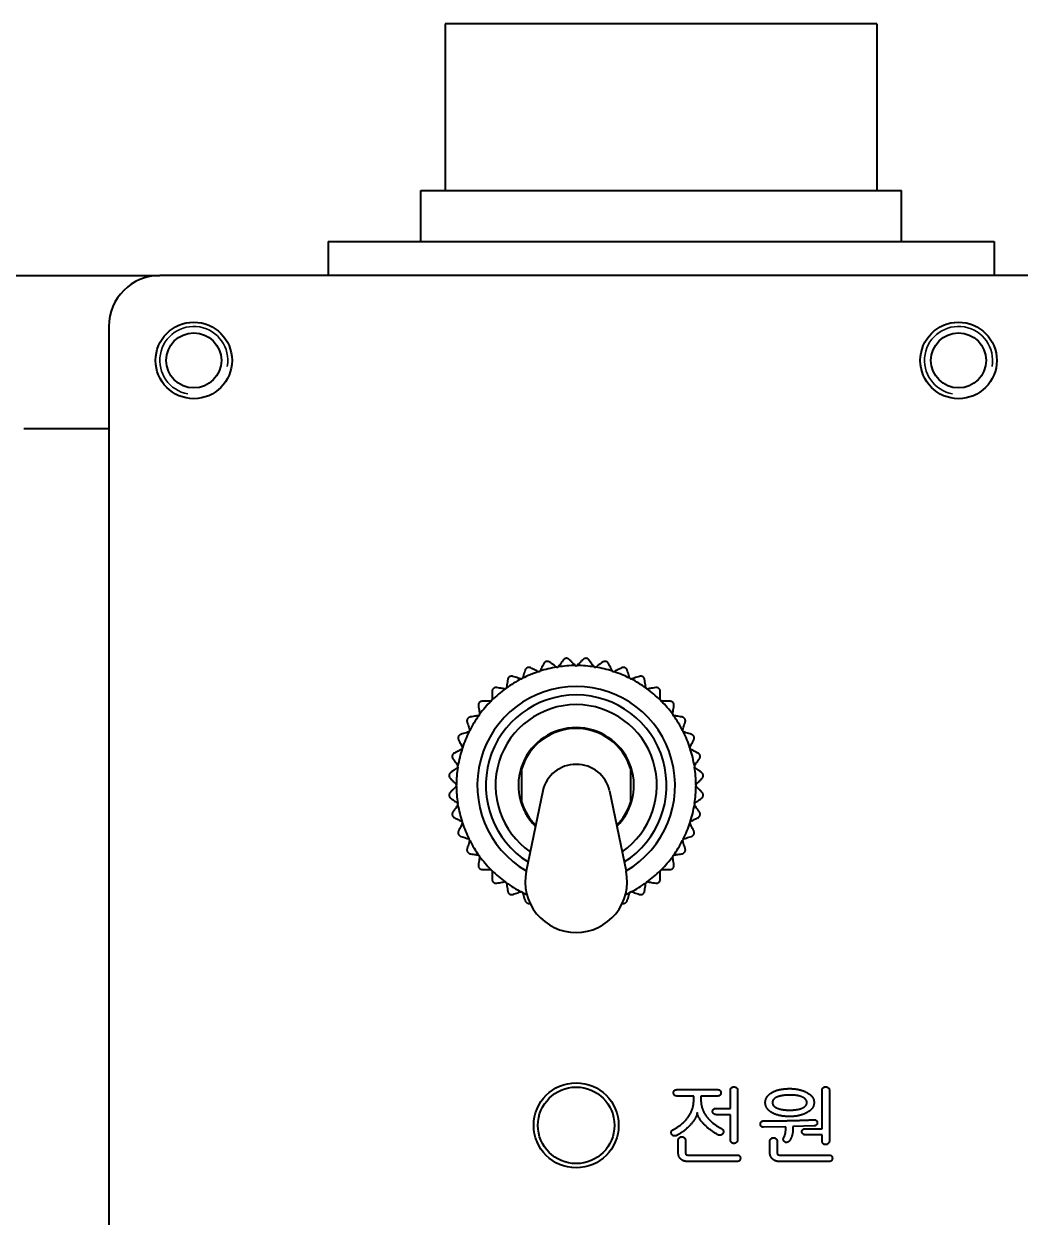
# Model space of a CAD drawing. Header units: millimetres. Extents: x 12 to 1415, y 12 to 997.
# Drawn here: x 316.1 to 374.7, y 435.5 to 505.7 of the extents above; entities that cross this region are included whole.
import ezdxf

# ---------------------------------------------------------------- set-up
doc = ezdxf.new("R2010")
doc.units = ezdxf.units.MM
doc.header["$LTSCALE"] = 1.2
doc.layers.add('가시적인 것(ISO)', color=7, linetype='Continuous', lineweight=40)
doc.layers.add('가시적인 좁은 것(ISO)', color=7, linetype='Continuous', lineweight=35)

msp = doc.modelspace()

# ---------------------------------------------------------------- linework, layer by layer
at = {"layer": '가시적인 것(ISO)'}
for p, q in [((366.265, 505.684), (340.865, 505.684)), ((340.865, 505.684), (340.865, 495.884)), ((366.265, 505.684), (366.265, 495.884)), ((339.415, 495.884), (367.715, 495.884)), ((339.415, 492.884), (339.415, 495.884)), ((367.715, 492.884), (367.715, 495.884)), ((333.965, 492.884), (373.165, 492.884)), ((333.965, 492.884), (333.965, 490.884)), ((373.165, 492.884), (373.165, 490.884)), ((313.065, 490.884), (324.065, 490.884)), ((388.065, 490.884), (324.065, 490.884)), ((321.065, 487.884), (321.065, 89.084)), ((316.065, 481.884), (321.065, 481.884)), ((345.315, 461.884), (345.367, 461.884)), ((345.367, 459.884), (345.367, 461.884)), ((351.762, 461.884), (351.762, 459.884)), ((351.762, 461.884), (351.814, 461.884)), ((346.603, 460.567), (345.627, 455.837)), ((350.526, 460.567), (351.503, 455.837)), ((345.315, 459.884), (345.367, 459.884)), ((351.762, 459.884), (351.814, 459.884)), ((354.501, 442.985), (356.894, 442.985)), ((355.484, 442.609), (354.495, 442.609)), ((355.484, 442.379), (355.484, 442.609)), ((356.894, 442.609), (355.905, 442.609)), ((355.905, 442.609), (355.905, 442.389)), ((357.639, 441.88), (357.639, 442.95)), ((358.067, 442.953), (358.067, 440.045)), ((363.036, 440.687), (363.036, 442.95)), ((363.464, 442.953), (363.464, 439.968)), ((356.793, 441.88), (357.639, 441.88)), ((357.639, 441.511), (356.822, 441.511)), ((357.639, 440.045), (357.639, 441.511)), ((360.894, 440.794), (359.587, 440.778)), ((360.894, 440.616), (360.894, 440.794)), ((362.57, 440.846), (361.322, 440.81)), ((361.322, 440.81), (361.322, 440.655)), ((362.051, 440.687), (363.036, 440.687)), ((363.036, 440.318), (362.083, 440.318)), ((363.036, 439.968), (363.036, 440.318)), ((354.57, 439.284), (354.57, 439.984)), ((354.997, 439.984), (354.997, 439.326)), ((359.963, 439.284), (359.963, 439.945)), ((360.391, 439.945), (360.391, 439.326)), ((358.038, 438.759), (355.146, 438.759)), ((355.202, 439.135), (358.038, 439.135)), ((363.448, 438.759), (360.518, 438.759)), ((360.595, 439.135), (363.448, 439.135))]:
    msp.add_line(p, q, dxfattribs=at)
for centre, radius in [((326.065, 485.884), 2.25), ((371.065, 485.884), 2.25), ((326.065, 485.884), 1.621), ((371.065, 485.884), 1.621), ((348.565, 440.884), 2.5), ((348.565, 440.884), 2.25)]:
    msp.add_circle(centre, radius, dxfattribs=at)
for centre, radius, start, end in [((324.065, 487.884), 3, 90, 180), ((348.565, 460.884), 7.05, 108.32722, 116.67278), ((346.358, 467.676), 0.1, 264.25737, 311.74263), ((348.565, 460.884), 7.05, 99.32722, 107.67278), ((347.447, 467.938), 0.1, 255.25737, 302.74263), ((348.565, 460.884), 7.05, 90.32722, 98.67278), ((348.565, 468.026), 0.1, 246.25737, 293.74263), ((348.565, 460.884), 7.05, 81.32722, 89.67278), ((349.682, 467.938), 0.1, 237.25737, 284.74263), ((348.565, 460.884), 7.05, 72.32722, 80.67278), ((350.771, 467.676), 0.1, 228.25737, 275.74263), ((348.565, 460.884), 7.05, 63.32722, 71.67278), ((348.565, 460.884), 7.05, 117.32722, 125.67278), ((345.323, 467.247), 0.1, 273.25737, 320.74263), ((351.807, 467.247), 0.1, 219.25737, 266.74263), ((348.565, 460.884), 7.05, 54.32722, 62.67278), ((348.565, 460.884), 5.82, 300.2693, 239.73071), ((348.565, 460.884), 5.32, 302.09188, 237.90813), ((348.565, 460.884), 7.05, 126.32722, 134.67278), ((344.367, 466.662), 0.1, 282.25737, 329.74263), ((352.762, 466.662), 0.1, 210.25737, 257.74263), ((348.565, 460.884), 7.05, 45.32722, 53.67278), ((348.565, 460.884), 7.05, 135.32722, 143.67278), ((343.515, 465.934), 0.1, 291.25737, 338.74263), ((348.565, 460.884), 4.75, 90, 235.32514), ((348.565, 460.884), 4.75, 304.67486, 90), ((353.614, 465.934), 0.1, 201.25737, 248.74263), ((348.565, 460.884), 7.05, 36.32722, 44.67278), ((348.565, 460.884), 7.05, 144.32722, 152.67278), ((342.787, 465.082), 0.1, 300.25737, 347.74263), ((354.342, 465.082), 0.1, 192.25737, 239.74263), ((348.565, 460.884), 7.05, 27.32722, 35.67278), ((348.565, 460.884), 7.05, 153.32722, 161.67278), ((342.202, 464.126), 0.1, 309.25737, 356.74263), ((348.565, 460.884), 3.4, 90, 225.23629), ((348.565, 460.884), 3.35, 90, 162.63202), ((348.565, 460.884), 3.4, 314.76371, 90), ((348.565, 460.884), 3.35, 17.36798, 90), ((354.928, 464.126), 0.1, 183.25737, 230.74263), ((348.565, 460.884), 7.05, 18.32722, 26.67278), ((348.565, 460.884), 7.05, 162.32722, 170.67278), ((341.773, 463.091), 0.1, 318.25737, 5.74263), ((355.357, 463.091), 0.1, 174.25737, 221.74263), ((348.565, 460.884), 7.05, 9.32722, 17.67278), ((348.565, 460.884), 7.05, 171.32722, 179.67278), ((341.511, 462.001), 0.1, 327.25737, 14.74263), ((355.618, 462.001), 0.1, 165.25737, 212.74263), ((348.565, 460.884), 7.05, 0.32722, 8.67278), ((341.423, 460.884), 0.1, 336.25737, 23.74263), ((348.565, 460.884), 7.05, 180.32722, 188.67278), ((348.565, 460.884), 7.05, 351.32722, 359.67278), ((355.706, 460.884), 0.1, 156.25737, 203.74263), ((341.511, 459.767), 0.1, 345.25737, 32.74263), ((348.565, 460.884), 3.35, 197.36798, 224.67709), ((348.565, 460.884), 3.35, 315.32291, 342.63202), ((355.618, 459.767), 0.1, 147.25737, 194.74263), ((348.565, 460.884), 7.05, 189.32722, 197.67278), ((348.565, 460.884), 7.05, 342.32722, 350.67278), ((341.773, 458.677), 0.1, 354.25737, 41.74263), ((348.565, 460.884), 7.05, 198.32722, 206.67278), ((348.565, 460.884), 7.05, 333.32722, 341.67278), ((355.357, 458.677), 0.1, 138.25737, 185.74263), ((342.202, 457.642), 0.1, 3.25737, 50.74263), ((354.928, 457.642), 0.1, 129.25737, 176.74263), ((348.565, 460.884), 7.05, 207.32722, 215.67278), ((348.565, 460.884), 7.05, 324.32722, 332.67278), ((342.787, 456.687), 0.1, 12.25737, 59.74263), ((348.565, 460.884), 7.05, 216.32722, 224.67278), ((348.565, 460.884), 7.05, 315.32722, 323.67278), ((354.342, 456.687), 0.1, 120.25737, 167.74263), ((343.515, 455.835), 0.1, 21.25737, 68.74263), ((348.565, 460.884), 7.05, 225.32722, 233.67278), ((348.565, 455.23), 3, 168.33341, 270), ((348.565, 455.23), 3, 270, 11.66659), ((348.565, 460.884), 7.05, 306.32722, 314.67278), ((353.614, 455.835), 0.1, 111.25737, 158.74263), ((344.367, 455.107), 0.1, 30.25737, 77.74263), ((348.565, 460.884), 7.05, 234.32722, 242.67278), ((348.565, 460.884), 7.05, 297.32722, 305.67278), ((352.762, 455.107), 0.1, 102.25737, 149.74263), ((345.323, 454.521), 0.1, 39.25737, 86.74263), ((348.565, 460.884), 7.05, 243.32722, 245.71987), ((348.565, 460.884), 7.05, 294.28013, 296.67278), ((351.807, 454.521), 0.1, 93.25737, 140.74263)]:
    msp.add_arc(centre, radius, start, end, dxfattribs=at)
for major_axis, start_param, end_param in [((-2, 0), 4.712389, 6.086322), ((2, 0), 0.196863, 1.570796)]:
    msp.add_ellipse((348.565, 460.189), major_axis=major_axis, ratio=0.965926, start_param=start_param, end_param=end_param, dxfattribs=at)
for points, degree in [([(347.805, 468.26), (347.773, 468.216), (347.71, 468.129), (347.618, 468.003), (347.558, 467.92), (347.528, 467.879)], 3), ([(347.976, 468.361), (347.96, 468.359), (347.928, 468.352), (347.882, 468.331), (347.84, 468.301), (347.816, 468.274), (347.805, 468.26)], 3), ([(348.161, 468.288), (348.148, 468.301), (348.12, 468.323), (348.074, 468.346), (348.026, 468.359), (347.993, 468.361), (347.976, 468.361)], 3), ([(348.494, 467.955), (348.458, 467.991), (348.386, 468.063), (348.275, 468.174), (348.199, 468.25), (348.161, 468.288)], 3), ([(348.968, 468.288), (348.93, 468.25), (348.854, 468.174), (348.743, 468.063), (348.671, 467.991), (348.635, 467.955)], 3), ([(349.153, 468.361), (349.137, 468.361), (349.104, 468.359), (349.055, 468.346), (349.009, 468.323), (348.981, 468.301), (348.968, 468.288)], 3), ([(349.324, 468.26), (349.314, 468.274), (349.29, 468.301), (349.248, 468.331), (349.202, 468.352), (349.169, 468.359), (349.153, 468.361)], 3), ([(349.601, 467.879), (349.571, 467.92), (349.511, 468.003), (349.419, 468.129), (349.356, 468.216), (349.324, 468.26)], 3), ([(345.563, 467.664), (345.546, 467.613), (345.513, 467.511), (345.465, 467.362), (345.433, 467.264), (345.418, 467.216)], 3), ([(345.695, 467.813), (345.68, 467.806), (345.651, 467.789), (345.614, 467.755), (345.583, 467.714), (345.569, 467.681), (345.563, 467.664)], 3), ([(345.893, 467.801), (345.877, 467.809), (345.844, 467.822), (345.792, 467.829), (345.742, 467.827), (345.71, 467.819), (345.695, 467.813)], 3), ([(346.312, 467.587), (346.267, 467.61), (346.176, 467.656), (346.037, 467.728), (345.941, 467.776), (345.893, 467.801)], 3), ([(346.312, 467.587), (346.316, 467.585), (346.324, 467.582), (346.336, 467.578), (346.344, 467.577), (346.348, 467.577)], 3), ([(346.424, 467.602), (346.427, 467.604), (346.433, 467.61), (346.441, 467.62), (346.445, 467.627), (346.447, 467.631)], 3), ([(346.661, 468.05), (346.636, 468.002), (346.587, 467.907), (346.516, 467.767), (346.47, 467.676), (346.447, 467.631)], 3), ([(346.814, 468.177), (346.798, 468.172), (346.767, 468.16), (346.725, 468.132), (346.688, 468.096), (346.669, 468.066), (346.661, 468.05)], 3), ([(347.008, 468.134), (346.993, 468.144), (346.962, 468.162), (346.913, 468.178), (346.863, 468.183), (346.83, 468.18), (346.814, 468.177)], 3), ([(347.389, 467.857), (347.348, 467.887), (347.265, 467.947), (347.138, 468.039), (347.052, 468.102), (347.008, 468.134)], 3), ([(347.389, 467.857), (347.392, 467.854), (347.399, 467.85), (347.41, 467.845), (347.418, 467.842), (347.422, 467.841)], 3), ([(347.502, 467.854), (347.505, 467.856), (347.511, 467.861), (347.52, 467.869), (347.526, 467.876), (347.528, 467.879)], 3), ([(348.494, 467.955), (348.497, 467.952), (348.503, 467.946), (348.514, 467.94), (348.521, 467.936), (348.524, 467.934)], 3), ([(348.605, 467.934), (348.609, 467.936), (348.616, 467.94), (348.626, 467.946), (348.632, 467.952), (348.635, 467.955)], 3), ([(349.601, 467.879), (349.603, 467.876), (349.609, 467.869), (349.618, 467.861), (349.624, 467.856), (349.628, 467.854)], 3), ([(349.707, 467.841), (349.711, 467.842), (349.719, 467.845), (349.73, 467.85), (349.737, 467.854), (349.741, 467.857)], 3), ([(350.121, 468.134), (350.078, 468.102), (349.991, 468.039), (349.864, 467.947), (349.781, 467.887), (349.741, 467.857)], 3), ([(350.315, 468.177), (350.299, 468.18), (350.266, 468.183), (350.216, 468.178), (350.167, 468.162), (350.136, 468.144), (350.121, 468.134)], 3), ([(350.469, 468.05), (350.46, 468.066), (350.441, 468.096), (350.404, 468.132), (350.362, 468.16), (350.331, 468.172), (350.315, 468.177)], 3), ([(350.682, 467.631), (350.659, 467.676), (350.613, 467.767), (350.542, 467.907), (350.493, 468.002), (350.469, 468.05)], 3), ([(350.682, 467.631), (350.684, 467.627), (350.689, 467.62), (350.696, 467.61), (350.702, 467.604), (350.705, 467.602)], 3), ([(350.781, 467.577), (350.785, 467.577), (350.793, 467.578), (350.805, 467.582), (350.813, 467.585), (350.817, 467.587)], 3), ([(351.236, 467.801), (351.188, 467.776), (351.093, 467.728), (350.953, 467.656), (350.862, 467.61), (350.817, 467.587)], 3), ([(351.435, 467.813), (351.419, 467.819), (351.387, 467.827), (351.337, 467.829), (351.286, 467.822), (351.252, 467.809), (351.236, 467.801)], 3), ([(351.566, 467.664), (351.561, 467.681), (351.546, 467.714), (351.515, 467.755), (351.478, 467.789), (351.449, 467.806), (351.435, 467.813)], 3), ([(351.712, 467.216), (351.696, 467.264), (351.665, 467.362), (351.616, 467.511), (351.583, 467.613), (351.566, 467.664)], 3), ([(344.539, 467.111), (344.531, 467.058), (344.514, 466.952), (344.49, 466.797), (344.474, 466.696), (344.466, 466.646)], 3), ([(344.646, 467.279), (344.633, 467.27), (344.607, 467.249), (344.575, 467.209), (344.552, 467.163), (344.542, 467.129), (344.539, 467.111)], 3), ([(344.844, 467.298), (344.827, 467.303), (344.792, 467.311), (344.74, 467.31), (344.691, 467.3), (344.66, 467.287), (344.646, 467.279)], 3), ([(345.292, 467.152), (345.244, 467.168), (345.146, 467.199), (344.997, 467.248), (344.895, 467.281), (344.844, 467.298)], 3), ([(345.292, 467.152), (345.296, 467.151), (345.304, 467.149), (345.316, 467.147), (345.324, 467.147), (345.328, 467.148)], 3), ([(345.4, 467.184), (345.402, 467.187), (345.407, 467.194), (345.413, 467.205), (345.416, 467.212), (345.418, 467.216)], 3), ([(351.712, 467.216), (351.713, 467.212), (351.716, 467.205), (351.722, 467.194), (351.727, 467.187), (351.729, 467.184)], 3), ([(351.801, 467.148), (351.805, 467.147), (351.813, 467.147), (351.825, 467.149), (351.834, 467.151), (351.838, 467.152)], 3), ([(352.285, 467.298), (352.234, 467.281), (352.132, 467.248), (351.983, 467.199), (351.886, 467.168), (351.838, 467.152)], 3), ([(352.483, 467.279), (352.469, 467.287), (352.438, 467.3), (352.389, 467.31), (352.338, 467.311), (352.303, 467.303), (352.285, 467.298)], 3), ([(352.59, 467.111), (352.587, 467.129), (352.578, 467.163), (352.554, 467.209), (352.522, 467.249), (352.497, 467.27), (352.483, 467.279)], 3), ([(352.664, 466.646), (352.656, 466.696), (352.64, 466.797), (352.615, 466.952), (352.598, 467.058), (352.59, 467.111)], 3), ([(343.694, 466.587), (343.682, 466.576), (343.66, 466.551), (343.635, 466.507), (343.619, 466.458), (343.615, 466.423), (343.615, 466.405)], 3), ([(343.615, 466.405), (343.615, 466.351), (343.615, 466.244), (343.615, 466.087), (343.615, 465.985), (343.615, 465.934)], 3), ([(343.887, 466.637), (343.869, 466.64), (343.833, 466.641), (343.782, 466.633), (343.735, 466.615), (343.707, 466.597), (343.694, 466.587)], 3), ([(344.351, 466.563), (344.302, 466.571), (344.201, 466.587), (344.046, 466.612), (343.94, 466.628), (343.887, 466.637)], 3), ([(344.351, 466.563), (344.356, 466.562), (344.364, 466.562), (344.376, 466.562), (344.384, 466.563), (344.388, 466.564)], 3), ([(344.453, 466.611), (344.455, 466.615), (344.459, 466.622), (344.463, 466.634), (344.465, 466.642), (344.466, 466.646)], 3), ([(352.664, 466.646), (352.664, 466.642), (352.666, 466.634), (352.67, 466.622), (352.674, 466.615), (352.676, 466.611)], 3), ([(352.741, 466.564), (352.745, 466.563), (352.753, 466.562), (352.765, 466.562), (352.774, 466.562), (352.778, 466.563)], 3), ([(353.243, 466.637), (353.189, 466.628), (353.084, 466.612), (352.929, 466.587), (352.828, 466.571), (352.778, 466.563)], 3), ([(353.435, 466.587), (353.422, 466.597), (353.394, 466.615), (353.347, 466.633), (353.296, 466.641), (353.261, 466.64), (353.243, 466.637)], 3), ([(353.514, 466.405), (353.514, 466.423), (353.51, 466.458), (353.494, 466.507), (353.469, 466.551), (353.447, 466.576), (353.435, 466.587)], 3), ([(353.514, 465.934), (353.514, 465.985), (353.514, 466.087), (353.514, 466.244), (353.514, 466.351), (353.514, 466.405)], 3), ([(342.862, 465.755), (342.852, 465.742), (342.834, 465.714), (342.816, 465.667), (342.808, 465.616), (342.809, 465.58), (342.812, 465.562)], 3), ([(342.812, 465.562), (342.821, 465.509), (342.837, 465.403), (342.862, 465.248), (342.878, 465.147), (342.886, 465.098)], 3), ([(343.044, 465.834), (343.026, 465.834), (342.991, 465.83), (342.942, 465.814), (342.898, 465.789), (342.873, 465.767), (342.862, 465.755)], 3), ([(343.515, 465.834), (343.464, 465.834), (343.362, 465.834), (343.205, 465.834), (343.098, 465.834), (343.044, 465.834)], 3), ([(343.515, 465.834), (343.519, 465.834), (343.528, 465.835), (343.54, 465.837), (343.547, 465.839), (343.551, 465.841)], 3), ([(343.608, 465.898), (343.61, 465.902), (343.612, 465.909), (343.614, 465.921), (343.615, 465.93), (343.615, 465.934)], 3), ([(353.514, 465.934), (353.514, 465.93), (353.515, 465.921), (353.517, 465.909), (353.52, 465.902), (353.521, 465.898)], 3), ([(353.578, 465.841), (353.582, 465.839), (353.59, 465.837), (353.602, 465.835), (353.61, 465.834), (353.614, 465.834)], 3), ([(354.085, 465.834), (354.031, 465.834), (353.924, 465.834), (353.767, 465.834), (353.665, 465.834), (353.614, 465.834)], 3), ([(354.267, 465.755), (354.256, 465.767), (354.231, 465.789), (354.188, 465.814), (354.139, 465.83), (354.103, 465.834), (354.085, 465.834)], 3), ([(354.243, 465.098), (354.251, 465.147), (354.267, 465.248), (354.292, 465.403), (354.309, 465.509), (354.317, 465.562)], 3), ([(354.317, 465.562), (354.32, 465.58), (354.322, 465.616), (354.313, 465.667), (354.295, 465.714), (354.278, 465.742), (354.267, 465.755)], 3), ([(342.17, 464.803), (342.162, 464.789), (342.149, 464.758), (342.139, 464.709), (342.138, 464.657), (342.146, 464.622), (342.151, 464.605)], 3), ([(342.338, 464.91), (342.32, 464.907), (342.286, 464.897), (342.24, 464.874), (342.2, 464.842), (342.179, 464.816), (342.17, 464.803)], 3), ([(342.803, 464.983), (342.753, 464.975), (342.652, 464.959), (342.497, 464.935), (342.391, 464.918), (342.338, 464.91)], 3), ([(342.803, 464.983), (342.807, 464.984), (342.815, 464.986), (342.827, 464.99), (342.834, 464.994), (342.838, 464.996)], 3), ([(342.885, 465.061), (342.886, 465.065), (342.887, 465.073), (342.887, 465.085), (342.887, 465.093), (342.886, 465.098)], 3), ([(354.243, 465.098), (354.243, 465.093), (354.242, 465.085), (354.242, 465.073), (354.244, 465.065), (354.244, 465.061)], 3), ([(354.292, 464.996), (354.295, 464.994), (354.302, 464.99), (354.314, 464.986), (354.322, 464.984), (354.327, 464.983)], 3), ([(354.791, 464.91), (354.738, 464.918), (354.632, 464.935), (354.477, 464.959), (354.376, 464.975), (354.327, 464.983)], 3), ([(354.959, 464.803), (354.95, 464.816), (354.929, 464.842), (354.89, 464.874), (354.844, 464.897), (354.809, 464.907), (354.791, 464.91)], 3), ([(354.978, 464.605), (354.984, 464.622), (354.991, 464.657), (354.991, 464.709), (354.98, 464.758), (354.967, 464.789), (354.959, 464.803)], 3), ([(342.232, 464.031), (342.184, 464.016), (342.087, 463.984), (341.938, 463.936), (341.836, 463.903), (341.785, 463.886)], 3), ([(342.151, 464.605), (342.168, 464.554), (342.201, 464.452), (342.25, 464.303), (342.281, 464.205), (342.297, 464.157)], 3), ([(342.232, 464.031), (342.237, 464.033), (342.244, 464.036), (342.255, 464.042), (342.262, 464.046), (342.265, 464.049)], 3), ([(342.301, 464.121), (342.302, 464.125), (342.302, 464.133), (342.3, 464.145), (342.298, 464.153), (342.297, 464.157)], 3), ([(354.833, 464.157), (354.831, 464.153), (354.829, 464.145), (354.828, 464.133), (354.828, 464.125), (354.828, 464.121)], 3), ([(354.833, 464.157), (354.848, 464.205), (354.88, 464.303), (354.928, 464.452), (354.961, 464.554), (354.978, 464.605)], 3), ([(354.864, 464.049), (354.868, 464.046), (354.874, 464.042), (354.885, 464.036), (354.893, 464.033), (354.897, 464.031)], 3), ([(355.344, 463.886), (355.293, 463.903), (355.191, 463.936), (355.042, 463.984), (354.945, 464.016), (354.897, 464.031)], 3), ([(341.636, 463.754), (341.63, 463.739), (341.622, 463.707), (341.62, 463.656), (341.627, 463.605), (341.64, 463.572), (341.648, 463.556)], 3), ([(341.785, 463.886), (341.768, 463.88), (341.735, 463.866), (341.693, 463.835), (341.66, 463.798), (341.643, 463.769), (341.636, 463.754)], 3), ([(341.648, 463.556), (341.673, 463.508), (341.721, 463.412), (341.793, 463.273), (341.839, 463.182), (341.862, 463.137)], 3), ([(355.267, 463.137), (355.29, 463.182), (355.337, 463.273), (355.408, 463.412), (355.457, 463.508), (355.481, 463.556)], 3), ([(355.493, 463.754), (355.487, 463.769), (355.47, 463.798), (355.436, 463.835), (355.394, 463.866), (355.362, 463.88), (355.344, 463.886)], 3), ([(355.481, 463.556), (355.489, 463.572), (355.502, 463.605), (355.51, 463.656), (355.507, 463.707), (355.499, 463.739), (355.493, 463.754)], 3), ([(341.272, 462.635), (341.269, 462.619), (341.266, 462.586), (341.271, 462.536), (341.287, 462.487), (341.305, 462.456), (341.315, 462.441)], 3), ([(341.399, 462.788), (341.383, 462.78), (341.353, 462.761), (341.316, 462.724), (341.289, 462.682), (341.277, 462.651), (341.272, 462.635)], 3), ([(341.818, 463.002), (341.773, 462.979), (341.682, 462.933), (341.542, 462.862), (341.447, 462.813), (341.399, 462.788)], 3), ([(341.818, 463.002), (341.822, 463.004), (341.829, 463.008), (341.839, 463.016), (341.845, 463.022), (341.847, 463.025)], 3), ([(341.872, 463.101), (341.872, 463.105), (341.871, 463.113), (341.867, 463.125), (341.864, 463.133), (341.862, 463.137)], 3), ([(355.267, 463.137), (355.266, 463.133), (355.262, 463.125), (355.259, 463.113), (355.257, 463.105), (355.257, 463.101)], 3), ([(355.282, 463.025), (355.285, 463.022), (355.29, 463.016), (355.3, 463.008), (355.307, 463.004), (355.311, 463.002)], 3), ([(355.731, 462.788), (355.682, 462.813), (355.587, 462.862), (355.447, 462.933), (355.356, 462.979), (355.311, 463.002)], 3), ([(355.857, 462.635), (355.853, 462.651), (355.84, 462.682), (355.813, 462.724), (355.776, 462.761), (355.747, 462.78), (355.731, 462.788)], 3), ([(355.814, 462.441), (355.825, 462.456), (355.842, 462.487), (355.858, 462.536), (355.863, 462.586), (355.86, 462.619), (355.857, 462.635)], 3), ([(341.57, 461.921), (341.529, 461.891), (341.446, 461.831), (341.319, 461.739), (341.233, 461.676), (341.189, 461.644)], 3), ([(341.315, 462.441), (341.347, 462.397), (341.41, 462.311), (341.502, 462.184), (341.562, 462.101), (341.592, 462.06)], 3), ([(341.57, 461.921), (341.573, 461.923), (341.58, 461.928), (341.588, 461.938), (341.593, 461.944), (341.595, 461.947)], 3), ([(341.608, 462.027), (341.607, 462.031), (341.604, 462.038), (341.599, 462.05), (341.595, 462.057), (341.592, 462.06)], 3), ([(355.537, 462.06), (355.535, 462.057), (355.53, 462.05), (355.525, 462.038), (355.522, 462.031), (355.521, 462.027)], 3), ([(355.534, 461.947), (355.536, 461.944), (355.541, 461.938), (355.549, 461.928), (355.556, 461.923), (355.559, 461.921)], 3), ([(355.537, 462.06), (355.567, 462.101), (355.627, 462.184), (355.719, 462.311), (355.782, 462.397), (355.814, 462.441)], 3), ([(355.94, 461.644), (355.896, 461.676), (355.81, 461.739), (355.683, 461.831), (355.6, 461.891), (355.559, 461.921)], 3), ([(341.189, 461.644), (341.175, 461.633), (341.148, 461.609), (341.118, 461.567), (341.097, 461.521), (341.09, 461.489), (341.088, 461.473)], 3), ([(341.088, 461.473), (341.088, 461.456), (341.09, 461.423), (341.103, 461.375), (341.126, 461.329), (341.148, 461.301), (341.161, 461.288)], 3), ([(341.161, 461.288), (341.199, 461.25), (341.275, 461.174), (341.386, 461.063), (341.458, 460.991), (341.494, 460.955)], 3), ([(355.635, 460.955), (355.671, 460.991), (355.743, 461.063), (355.854, 461.174), (355.93, 461.25), (355.968, 461.288)], 3), ([(356.041, 461.473), (356.039, 461.489), (356.032, 461.521), (356.011, 461.567), (355.981, 461.609), (355.955, 461.633), (355.94, 461.644)], 3), ([(355.968, 461.288), (355.981, 461.301), (356.003, 461.329), (356.026, 461.375), (356.04, 461.423), (356.042, 461.456), (356.041, 461.473)], 3), ([(341.494, 460.814), (341.458, 460.778), (341.386, 460.706), (341.275, 460.595), (341.199, 460.519), (341.161, 460.481)], 3), ([(341.515, 460.925), (341.513, 460.928), (341.509, 460.935), (341.503, 460.946), (341.497, 460.952), (341.494, 460.955)], 3), ([(341.494, 460.814), (341.497, 460.817), (341.503, 460.823), (341.509, 460.833), (341.513, 460.84), (341.515, 460.844)], 3), ([(355.635, 460.955), (355.632, 460.952), (355.627, 460.946), (355.62, 460.935), (355.616, 460.928), (355.615, 460.925)], 3), ([(355.615, 460.844), (355.616, 460.84), (355.62, 460.833), (355.627, 460.823), (355.632, 460.817), (355.635, 460.814)], 3), ([(355.968, 460.481), (355.93, 460.519), (355.854, 460.595), (355.743, 460.706), (355.671, 460.778), (355.635, 460.814)], 3), ([(341.161, 460.481), (341.148, 460.468), (341.126, 460.44), (341.103, 460.394), (341.09, 460.345), (341.088, 460.312), (341.088, 460.296)], 3), ([(341.088, 460.296), (341.09, 460.28), (341.097, 460.247), (341.118, 460.201), (341.148, 460.159), (341.175, 460.135), (341.189, 460.125)], 3), ([(341.189, 460.125), (341.233, 460.093), (341.319, 460.03), (341.446, 459.938), (341.529, 459.878), (341.57, 459.848)], 3), ([(341.595, 459.821), (341.593, 459.825), (341.588, 459.831), (341.58, 459.84), (341.573, 459.846), (341.57, 459.848)], 3), ([(355.559, 459.848), (355.556, 459.846), (355.549, 459.84), (355.541, 459.831), (355.536, 459.825), (355.534, 459.821)], 3), ([(355.559, 459.848), (355.6, 459.878), (355.683, 459.938), (355.81, 460.03), (355.896, 460.093), (355.94, 460.125)], 3), ([(355.94, 460.125), (355.955, 460.135), (355.981, 460.159), (356.011, 460.201), (356.032, 460.247), (356.039, 460.28), (356.041, 460.296)], 3), ([(356.041, 460.296), (356.042, 460.312), (356.04, 460.345), (356.026, 460.394), (356.003, 460.44), (355.981, 460.468), (355.968, 460.481)], 3), ([(341.315, 459.328), (341.305, 459.313), (341.287, 459.282), (341.271, 459.233), (341.266, 459.183), (341.269, 459.15), (341.272, 459.134)], 3), ([(341.272, 459.134), (341.277, 459.118), (341.289, 459.087), (341.316, 459.045), (341.353, 459.008), (341.383, 458.988), (341.399, 458.98)], 3), ([(341.592, 459.708), (341.562, 459.668), (341.502, 459.585), (341.41, 459.458), (341.347, 459.371), (341.315, 459.328)], 3), ([(341.592, 459.708), (341.595, 459.712), (341.599, 459.719), (341.604, 459.73), (341.607, 459.738), (341.608, 459.742)], 3), ([(355.521, 459.742), (355.522, 459.738), (355.525, 459.73), (355.53, 459.719), (355.535, 459.712), (355.537, 459.708)], 3), ([(355.814, 459.328), (355.782, 459.371), (355.719, 459.458), (355.627, 459.585), (355.567, 459.668), (355.537, 459.708)], 3), ([(355.731, 458.98), (355.747, 458.988), (355.776, 459.008), (355.813, 459.045), (355.84, 459.087), (355.853, 459.118), (355.857, 459.134)], 3), ([(355.857, 459.134), (355.86, 459.15), (355.863, 459.183), (355.858, 459.233), (355.842, 459.282), (355.825, 459.313), (355.814, 459.328)], 3), ([(341.399, 458.98), (341.447, 458.956), (341.542, 458.907), (341.682, 458.836), (341.773, 458.79), (341.818, 458.767)], 3), ([(341.862, 458.632), (341.839, 458.587), (341.793, 458.496), (341.721, 458.356), (341.673, 458.261), (341.648, 458.213)], 3), ([(341.847, 458.744), (341.845, 458.747), (341.839, 458.753), (341.829, 458.76), (341.822, 458.765), (341.818, 458.767)], 3), ([(341.862, 458.632), (341.864, 458.636), (341.867, 458.644), (341.871, 458.656), (341.872, 458.664), (341.872, 458.667)], 3), ([(355.257, 458.667), (355.257, 458.664), (355.259, 458.656), (355.262, 458.644), (355.266, 458.636), (355.267, 458.632)], 3), ([(355.481, 458.213), (355.457, 458.261), (355.408, 458.356), (355.337, 458.496), (355.29, 458.587), (355.267, 458.632)], 3), ([(355.311, 458.767), (355.307, 458.765), (355.3, 458.76), (355.29, 458.753), (355.285, 458.747), (355.282, 458.744)], 3), ([(355.311, 458.767), (355.356, 458.79), (355.447, 458.836), (355.587, 458.907), (355.682, 458.956), (355.731, 458.98)], 3), ([(341.648, 458.213), (341.64, 458.197), (341.627, 458.163), (341.62, 458.112), (341.622, 458.062), (341.63, 458.03), (341.636, 458.014)], 3), ([(341.636, 458.014), (341.643, 457.999), (341.66, 457.971), (341.693, 457.934), (341.735, 457.903), (341.768, 457.888), (341.785, 457.883)], 3), ([(341.785, 457.883), (341.836, 457.866), (341.938, 457.833), (342.087, 457.784), (342.184, 457.753), (342.232, 457.737)], 3), ([(342.265, 457.72), (342.262, 457.722), (342.255, 457.727), (342.244, 457.733), (342.237, 457.736), (342.232, 457.737)], 3), ([(354.897, 457.737), (354.893, 457.736), (354.885, 457.733), (354.874, 457.727), (354.868, 457.722), (354.864, 457.72)], 3), ([(354.897, 457.737), (354.945, 457.753), (355.042, 457.784), (355.191, 457.833), (355.293, 457.866), (355.344, 457.883)], 3), ([(355.344, 457.883), (355.362, 457.888), (355.394, 457.903), (355.436, 457.934), (355.47, 457.971), (355.487, 457.999), (355.493, 458.014)], 3), ([(355.493, 458.014), (355.499, 458.03), (355.507, 458.062), (355.51, 458.112), (355.502, 458.163), (355.489, 458.197), (355.481, 458.213)], 3), ([(342.151, 457.164), (342.146, 457.146), (342.138, 457.111), (342.139, 457.06), (342.149, 457.01), (342.162, 456.98), (342.17, 456.966)], 3), ([(342.297, 457.611), (342.281, 457.563), (342.25, 457.466), (342.201, 457.317), (342.168, 457.215), (342.151, 457.164)], 3), ([(342.297, 457.611), (342.298, 457.615), (342.3, 457.624), (342.302, 457.636), (342.302, 457.644), (342.301, 457.648)], 3), ([(354.828, 457.648), (354.828, 457.644), (354.828, 457.636), (354.829, 457.624), (354.831, 457.615), (354.833, 457.611)], 3), ([(354.978, 457.164), (354.961, 457.215), (354.928, 457.317), (354.88, 457.466), (354.848, 457.563), (354.833, 457.611)], 3), ([(354.959, 456.966), (354.967, 456.98), (354.98, 457.01), (354.991, 457.06), (354.991, 457.111), (354.984, 457.146), (354.978, 457.164)], 3), ([(342.17, 456.966), (342.179, 456.952), (342.2, 456.927), (342.24, 456.895), (342.286, 456.871), (342.32, 456.862), (342.338, 456.859)], 3), ([(342.338, 456.859), (342.391, 456.851), (342.497, 456.834), (342.652, 456.809), (342.753, 456.793), (342.803, 456.785)], 3), ([(342.838, 456.773), (342.834, 456.775), (342.827, 456.779), (342.815, 456.783), (342.807, 456.785), (342.803, 456.785)], 3), ([(342.886, 456.671), (342.878, 456.621), (342.862, 456.52), (342.837, 456.365), (342.821, 456.26), (342.812, 456.206)], 3), ([(342.886, 456.671), (342.887, 456.675), (342.887, 456.684), (342.887, 456.696), (342.886, 456.704), (342.885, 456.708)], 3), ([(354.244, 456.708), (354.244, 456.704), (354.242, 456.696), (354.242, 456.684), (354.243, 456.675), (354.243, 456.671)], 3), ([(354.317, 456.206), (354.309, 456.26), (354.292, 456.365), (354.267, 456.52), (354.251, 456.621), (354.243, 456.671)], 3), ([(354.327, 456.785), (354.322, 456.785), (354.314, 456.783), (354.302, 456.779), (354.295, 456.775), (354.292, 456.773)], 3), ([(354.327, 456.785), (354.376, 456.793), (354.477, 456.809), (354.632, 456.834), (354.738, 456.851), (354.791, 456.859)], 3), ([(354.791, 456.859), (354.809, 456.862), (354.844, 456.871), (354.89, 456.895), (354.929, 456.927), (354.95, 456.952), (354.959, 456.966)], 3), ([(342.812, 456.206), (342.809, 456.188), (342.808, 456.153), (342.816, 456.102), (342.834, 456.055), (342.852, 456.027), (342.862, 456.014)], 3), ([(342.862, 456.014), (342.873, 456.002), (342.898, 455.98), (342.942, 455.955), (342.991, 455.939), (343.026, 455.935), (343.044, 455.935)], 3), ([(343.044, 455.935), (343.098, 455.935), (343.205, 455.935), (343.362, 455.935), (343.464, 455.935), (343.515, 455.935)], 3), ([(343.551, 455.928), (343.547, 455.929), (343.54, 455.932), (343.528, 455.934), (343.519, 455.935), (343.515, 455.935)], 3), ([(343.615, 455.835), (343.615, 455.839), (343.614, 455.847), (343.612, 455.859), (343.61, 455.867), (343.608, 455.871)], 3), ([(343.615, 455.835), (343.615, 455.784), (343.615, 455.682), (343.615, 455.525), (343.615, 455.418), (343.615, 455.364)], 3), ([(353.521, 455.871), (353.52, 455.867), (353.517, 455.859), (353.515, 455.847), (353.514, 455.839), (353.514, 455.835)], 3), ([(353.514, 455.364), (353.514, 455.418), (353.514, 455.525), (353.514, 455.682), (353.514, 455.784), (353.514, 455.835)], 3), ([(353.614, 455.935), (353.61, 455.935), (353.602, 455.934), (353.59, 455.932), (353.582, 455.929), (353.578, 455.928)], 3), ([(353.614, 455.935), (353.665, 455.935), (353.767, 455.935), (353.924, 455.935), (354.031, 455.935), (354.085, 455.935)], 3), ([(354.085, 455.935), (354.103, 455.935), (354.139, 455.939), (354.188, 455.955), (354.231, 455.98), (354.256, 456.002), (354.267, 456.014)], 3), ([(354.267, 456.014), (354.278, 456.027), (354.295, 456.055), (354.313, 456.102), (354.322, 456.153), (354.32, 456.188), (354.317, 456.206)], 3), ([(343.615, 455.364), (343.615, 455.346), (343.619, 455.31), (343.635, 455.261), (343.66, 455.218), (343.682, 455.193), (343.694, 455.181)], 3), ([(343.694, 455.181), (343.707, 455.171), (343.735, 455.154), (343.782, 455.136), (343.833, 455.127), (343.869, 455.129), (343.887, 455.132)], 3), ([(343.887, 455.132), (343.94, 455.14), (344.046, 455.157), (344.201, 455.182), (344.302, 455.198), (344.351, 455.206)], 3), ([(344.388, 455.205), (344.384, 455.205), (344.376, 455.207), (344.364, 455.207), (344.356, 455.206), (344.351, 455.206)], 3), ([(344.466, 455.122), (344.465, 455.127), (344.463, 455.135), (344.459, 455.147), (344.455, 455.154), (344.453, 455.157)], 3), ([(344.466, 455.122), (344.474, 455.073), (344.49, 454.972), (344.514, 454.817), (344.531, 454.711), (344.539, 454.658)], 3), ([(352.59, 454.658), (352.598, 454.711), (352.615, 454.817), (352.64, 454.972), (352.656, 455.073), (352.664, 455.122)], 3), ([(352.676, 455.157), (352.674, 455.154), (352.67, 455.147), (352.666, 455.135), (352.664, 455.127), (352.664, 455.122)], 3), ([(352.778, 455.206), (352.774, 455.206), (352.765, 455.207), (352.753, 455.207), (352.745, 455.205), (352.741, 455.205)], 3), ([(352.778, 455.206), (352.828, 455.198), (352.929, 455.182), (353.084, 455.157), (353.189, 455.14), (353.243, 455.132)], 3), ([(353.243, 455.132), (353.261, 455.129), (353.296, 455.127), (353.347, 455.136), (353.394, 455.154), (353.422, 455.171), (353.435, 455.181)], 3), ([(353.435, 455.181), (353.447, 455.193), (353.469, 455.218), (353.494, 455.261), (353.51, 455.31), (353.514, 455.346), (353.514, 455.364)], 3), ([(344.539, 454.658), (344.542, 454.64), (344.552, 454.605), (344.575, 454.559), (344.607, 454.52), (344.633, 454.499), (344.646, 454.49)], 3), ([(344.646, 454.49), (344.66, 454.482), (344.691, 454.469), (344.74, 454.458), (344.792, 454.458), (344.827, 454.465), (344.844, 454.471)], 3), ([(344.844, 454.471), (344.895, 454.488), (344.997, 454.521), (345.146, 454.569), (345.244, 454.601), (345.292, 454.616)], 3), ([(345.328, 454.621), (345.324, 454.621), (345.316, 454.621), (345.304, 454.62), (345.296, 454.618), (345.292, 454.616)], 3), ([(345.418, 454.552), (345.416, 454.556), (345.413, 454.564), (345.407, 454.575), (345.402, 454.581), (345.4, 454.585)], 3), ([(345.418, 454.552), (345.433, 454.504), (345.465, 454.407), (345.513, 454.258), (345.546, 454.156), (345.563, 454.105)], 3), ([(351.566, 454.105), (351.583, 454.156), (351.616, 454.258), (351.665, 454.407), (351.696, 454.504), (351.712, 454.552)], 3), ([(351.729, 454.585), (351.727, 454.581), (351.722, 454.575), (351.716, 454.564), (351.713, 454.556), (351.712, 454.552)], 3), ([(351.838, 454.616), (351.834, 454.618), (351.825, 454.62), (351.813, 454.621), (351.805, 454.621), (351.801, 454.621)], 3), ([(351.838, 454.616), (351.886, 454.601), (351.983, 454.569), (352.132, 454.521), (352.234, 454.488), (352.285, 454.471)], 3), ([(352.285, 454.471), (352.303, 454.465), (352.338, 454.458), (352.389, 454.458), (352.438, 454.469), (352.469, 454.482), (352.483, 454.49)], 3), ([(352.483, 454.49), (352.497, 454.499), (352.522, 454.52), (352.554, 454.559), (352.578, 454.605), (352.587, 454.64), (352.59, 454.658)], 3), ([(345.563, 454.105), (345.569, 454.087), (345.583, 454.055), (345.614, 454.013), (345.651, 453.979), (345.68, 453.962), (345.695, 453.955)], 3), ([(351.435, 453.955), (351.449, 453.962), (351.478, 453.979), (351.515, 454.013), (351.546, 454.055), (351.561, 454.087), (351.566, 454.105)], 3), ([(354.297, 442.804), (354.297, 442.985), (354.501, 442.985)], 2), ([(356.894, 442.985), (357.078, 442.985), (357.078, 442.801)], 2), ([(357.639, 442.95), (357.639, 443.037), (357.704, 443.099)], 2), ([(357.704, 443.099), (357.762, 443.147), (357.853, 443.147)], 2), ([(357.853, 443.147), (357.937, 443.147), (357.996, 443.096)], 2), ([(357.996, 443.096), (358.067, 443.047), (358.067, 442.953)], 2), ([(360.051, 442.797), (360.437, 443.044), (361.13, 443.044)], 2), ([(361.13, 443.044), (361.814, 443.044), (362.226, 442.759)], 2), ([(363.036, 442.95), (363.036, 443.037), (363.101, 443.099)], 2), ([(363.101, 443.099), (363.159, 443.147), (363.25, 443.147)], 2), ([(363.25, 443.147), (363.335, 443.147), (363.393, 443.096)], 2), ([(363.393, 443.096), (363.464, 443.047), (363.464, 442.953)], 2), ([(354.495, 442.609), (354.294, 442.609), (354.297, 442.804)], 2), ([(355.111, 441.306), (355.484, 441.783), (355.484, 442.379)], 2), ([(355.905, 442.389), (355.905, 441.796), (356.288, 441.339)], 2), ([(357.078, 442.801), (357.078, 442.609), (356.894, 442.609)], 2), ([(359.694, 442.224), (359.694, 442.571), (360.051, 442.797)], 2), ([(360.31, 442.515), (360.116, 442.402), (360.116, 442.224)], 2), ([(361.13, 442.668), (360.605, 442.668), (360.31, 442.515)], 2), ([(361.918, 442.522), (361.646, 442.668), (361.13, 442.668)], 2), ([(362.142, 442.224), (362.142, 442.399), (361.918, 442.522)], 2), ([(362.226, 442.759), (362.563, 442.571), (362.563, 442.224)], 2), ([(355.688, 441.64), (355.626, 441.277), (355.276, 440.904)], 2), ([(356.099, 440.937), (355.736, 441.313), (355.688, 441.64)], 2), ([(356.592, 441.692), (356.592, 441.776), (356.644, 441.828)], 2), ([(356.657, 441.566), (356.599, 441.618), (356.592, 441.692)], 2), ([(356.644, 441.828), (356.696, 441.88), (356.793, 441.88)], 2), ([(356.822, 441.511), (356.722, 441.511), (356.657, 441.566)], 2), ([(360.051, 441.65), (359.694, 441.874), (359.694, 442.224)], 2), ([(361.13, 441.404), (360.437, 441.404), (360.051, 441.65)], 2), ([(360.116, 442.224), (360.116, 442.045), (360.313, 441.935)], 2), ([(360.313, 441.935), (360.605, 441.78), (361.13, 441.78)], 2), ([(361.13, 441.78), (361.646, 441.78), (361.918, 441.925)], 2), ([(362.226, 441.689), (361.814, 441.404), (361.13, 441.404)], 2), ([(361.918, 441.925), (362.142, 442.049), (362.142, 442.224)], 2), ([(362.563, 442.224), (362.563, 441.877), (362.226, 441.689)], 2), ([(354.252, 440.622), (354.8, 440.908), (355.111, 441.306)], 2), ([(355.276, 440.904), (354.923, 440.512), (354.466, 440.282)], 2), ([(356.9, 440.331), (356.443, 440.577), (356.099, 440.937)], 2), ([(356.288, 441.339), (356.582, 440.982), (357.114, 440.697)], 2), ([(359.406, 440.966), (359.412, 441.144), (359.604, 441.144)], 2), ([(359.587, 440.778), (359.399, 440.778), (359.406, 440.966)], 2), ([(359.604, 441.144), (360.359, 441.144), (361.156, 441.164)], 2), ([(361.156, 441.164), (362.035, 441.186), (362.518, 441.212)], 2), ([(362.518, 441.212), (362.621, 441.225), (362.68, 441.18)], 2), ([(362.712, 440.921), (362.651, 440.853), (362.57, 440.846)], 2), ([(362.68, 441.18), (362.745, 441.128), (362.754, 441.037)], 2), ([(362.754, 441.037), (362.754, 440.972), (362.712, 440.921)], 2), ([(354.184, 440.36), (354.145, 440.434), (354.168, 440.525)], 2), ([(354.168, 440.525), (354.184, 440.587), (354.252, 440.622)], 2), ([(354.31, 440.266), (354.229, 440.289), (354.184, 440.36)], 2), ([(354.466, 440.282), (354.385, 440.246), (354.31, 440.266)], 2), ([(354.631, 440.152), (354.689, 440.211), (354.783, 440.211)], 2), ([(354.783, 440.211), (354.871, 440.211), (354.936, 440.146)], 2), ([(357.075, 440.311), (356.981, 440.289), (356.9, 440.331)], 2), ([(357.208, 440.415), (357.153, 440.331), (357.075, 440.311)], 2), ([(357.114, 440.697), (357.205, 440.648), (357.224, 440.564)], 2), ([(357.224, 440.564), (357.244, 440.48), (357.208, 440.415)], 2), ([(360.022, 440.091), (360.083, 440.156), (360.177, 440.156)], 2), ([(360.177, 440.156), (360.265, 440.156), (360.323, 440.097)], 2), ([(360.842, 439.909), (360.693, 440.032), (360.793, 440.188)], 2), ([(360.793, 440.188), (360.835, 440.263), (360.864, 440.373)], 2), ([(360.864, 440.373), (360.894, 440.483), (360.894, 440.616)], 2), ([(361.25, 440.24), (361.192, 440.068), (361.098, 439.951)], 2), ([(361.322, 440.655), (361.322, 440.451), (361.25, 440.24)], 2), ([(361.85, 440.499), (361.843, 440.58), (361.899, 440.635)], 2), ([(361.921, 440.37), (361.85, 440.425), (361.85, 440.499)], 2), ([(361.899, 440.635), (361.957, 440.687), (362.051, 440.687)], 2), ([(362.083, 440.318), (361.98, 440.318), (361.921, 440.37)], 2), ([(354.57, 439.984), (354.57, 440.091), (354.631, 440.152)], 2), ([(354.936, 440.146), (354.997, 440.091), (354.997, 439.984)], 2), ([(357.701, 439.88), (357.639, 439.942), (357.639, 440.045)], 2), ([(357.853, 439.822), (357.759, 439.822), (357.701, 439.88)], 2), ([(358.005, 439.887), (357.941, 439.822), (357.853, 439.822)], 2), ([(358.067, 440.045), (358.067, 439.942), (358.005, 439.887)], 2), ([(359.963, 439.945), (359.963, 440.042), (360.022, 440.091)], 2), ([(360.323, 440.097), (360.391, 440.042), (360.391, 439.945)], 2), ([(361.098, 439.951), (360.965, 439.825), (360.842, 439.909)], 2), ([(363.101, 439.802), (363.036, 439.87), (363.036, 439.968)], 2), ([(363.25, 439.754), (363.159, 439.754), (363.101, 439.802)], 2), ([(363.36, 439.789), (363.335, 439.754), (363.25, 439.754)], 2), ([(363.464, 439.968), (363.464, 439.867), (363.36, 439.789)], 2), ([(354.741, 438.882), (354.57, 439.024), (354.57, 439.284)], 2), ([(355.146, 438.759), (354.887, 438.759), (354.741, 438.882)], 2), ([(354.997, 439.326), (354.997, 439.203), (355.04, 439.16)], 2), ([(355.04, 439.16), (355.069, 439.135), (355.202, 439.135)], 2), ([(358.038, 439.135), (358.226, 439.135), (358.226, 438.95)], 2), ([(358.226, 438.95), (358.226, 438.759), (358.038, 438.759)], 2), ([(360.122, 438.904), (359.963, 439.053), (359.963, 439.284)], 2), ([(360.518, 438.759), (360.281, 438.759), (360.122, 438.904)], 2), ([(360.391, 439.326), (360.391, 439.203), (360.433, 439.16)], 2), ([(360.433, 439.16), (360.463, 439.135), (360.595, 439.135)], 2), ([(363.448, 439.135), (363.639, 439.135), (363.639, 438.95)], 2), ([(363.639, 438.95), (363.639, 438.759), (363.448, 438.759)], 2)]:
    msp.add_open_spline(points, degree=degree, dxfattribs=at)
for points, knots in [([(345.695, 453.955), (345.71, 453.95), (345.742, 453.942), (345.792, 453.939), (345.829, 453.945), (345.848, 453.95), (345.851, 453.951)], [0, 0, 0, 0, 0.25, 0.5, 0.75, 0.7874689, 0.7874689, 0.7874689, 0.7874689]), ([(351.278, 453.951), (351.281, 453.95), (351.3, 453.945), (351.337, 453.939), (351.387, 453.942), (351.419, 453.95), (351.435, 453.955)], [0.2125265, 0.2125265, 0.2125265, 0.2125265, 0.25, 0.5, 0.75, 1, 1, 1, 1])]:
    msp.add_open_spline(points, degree=3, knots=knots, dxfattribs=at)
at = {"layer": '가시적인 좁은 것(ISO)'}
for centre in [(326.065, 485.884), (371.065, 485.884)]:
    msp.add_arc(centre, 2, 350, 260, dxfattribs=at)

doc.saveas('drawing.dxf')
